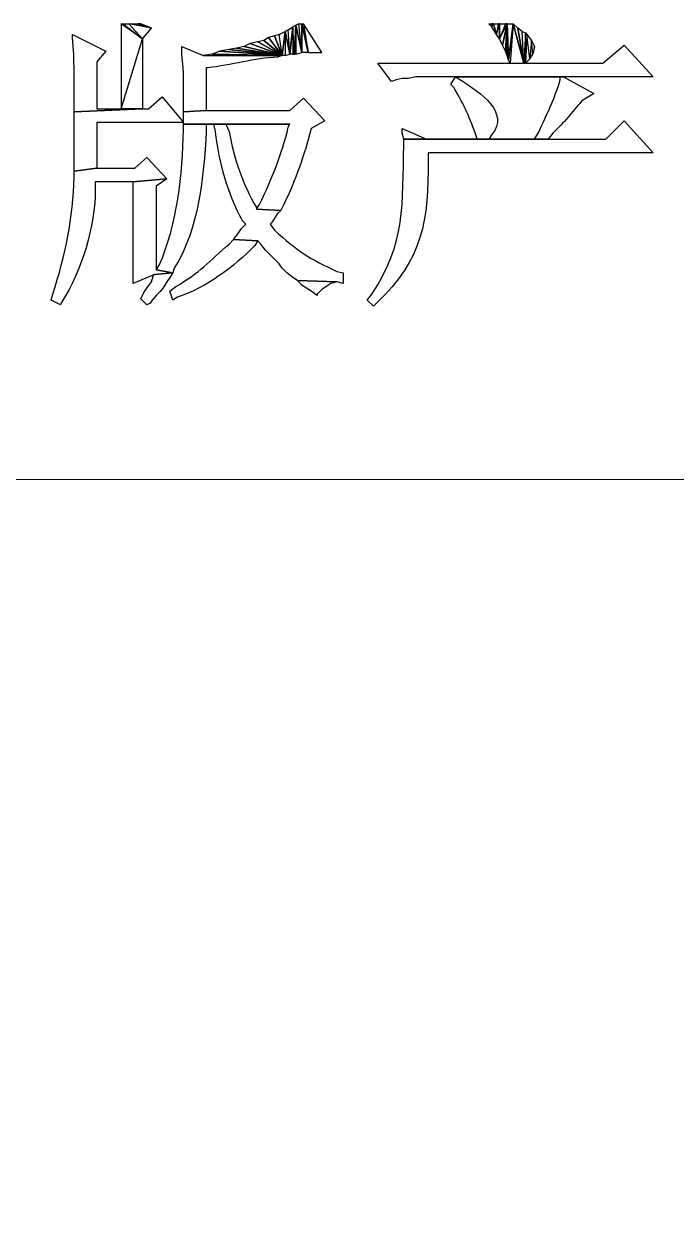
# Model space of a CAD drawing. Header units: centimetres. Extents: x -20.7 to 20.7, y -14.5 to 14.5.
# Drawn here: x 0.493 to 1.402, y 12.877 to 14.534 of the extents above; entities that cross this region are included whole.
import ezdxf

# ---------------------------------------------------------------- set-up
doc = ezdxf.new("R2010")
doc.units = ezdxf.units.CM
doc.header["$MEASUREMENT"] = 0
doc.layers.add('layer 1', color=7, linetype='Continuous')

msp = doc.modelspace()

# ---------------------------------------------------------------- linework, layer by layer
at = {"layer": 'layer 1'}
for points, knots in [([(0.62868, 14.41521), (0.62868, 14.41521), (0.62868, 14.53374), (0.62868, 14.53374), (0.62868, 14.53374), (0.62868, 14.53374), (0.65832, 14.51257), (0.65832, 14.51257), (0.65832, 14.51257), (0.65832, 14.51257), (0.62868, 14.41521), (0.62868, 14.41521)], [0, 0, 0, 0, 0.25, 0.25, 0.25, 0.25, 0.5, 0.5, 0.5, 0.5, 1, 1, 1, 1]), ([(0.62868, 14.53374), (0.62868, 14.53374), (0.65832, 14.51257), (0.65832, 14.51257), (0.65832, 14.51257), (0.65832, 14.51257), (0.6308, 14.53374), (0.6308, 14.53374), (0.6308, 14.53374), (0.6308, 14.53374), (0.62868, 14.53374), (0.62868, 14.53374)], [0, 0, 0, 0, 0.25, 0.25, 0.25, 0.25, 0.5, 0.5, 0.5, 0.5, 1, 1, 1, 1]), ([(0.6308, 14.53374), (0.6308, 14.53374), (0.65832, 14.51257), (0.65832, 14.51257), (0.65832, 14.51257), (0.65832, 14.51257), (0.63927, 14.53374), (0.63927, 14.53374), (0.63927, 14.53374), (0.63927, 14.53374), (0.6308, 14.53374), (0.6308, 14.53374)], [0, 0, 0, 0, 0.25, 0.25, 0.25, 0.25, 0.5, 0.5, 0.5, 0.5, 1, 1, 1, 1]), ([(0.65832, 14.51257), (0.65832, 14.51257), (0.63927, 14.53374), (0.63927, 14.53374), (0.63927, 14.53374), (0.63927, 14.53374), (0.67102, 14.52739), (0.67102, 14.52739), (0.67102, 14.52739), (0.67102, 14.52739), (0.65832, 14.51257), (0.65832, 14.51257)], [0, 0, 0, 0, 0.25, 0.25, 0.25, 0.25, 0.5, 0.5, 0.5, 0.5, 1, 1, 1, 1]), ([(0.63927, 14.53374), (0.63927, 14.53374), (0.67102, 14.52739), (0.67102, 14.52739), (0.67102, 14.52739), (0.67102, 14.52739), (0.65197, 14.53374), (0.65197, 14.53374), (0.65197, 14.53374), (0.65197, 14.53374), (0.63927, 14.53374), (0.63927, 14.53374)], [0, 0, 0, 0, 0.25, 0.25, 0.25, 0.25, 0.5, 0.5, 0.5, 0.5, 1, 1, 1, 1]), ([(0.65197, 14.53374), (0.65197, 14.53374), (0.6562, 14.53374), (0.6562, 14.53374), (0.6562, 14.53374), (0.6562, 14.53374), (0.67102, 14.52739), (0.67102, 14.52739), (0.67102, 14.52739), (0.67102, 14.52739), (0.65197, 14.53374), (0.65197, 14.53374)], [0, 0, 0, 0, 0.25, 0.25, 0.25, 0.25, 0.5, 0.5, 0.5, 0.5, 1, 1, 1, 1]), ([(0.86152, 14.52527), (0.86152, 14.52527), (0.86363, 14.4914), (0.86363, 14.4914), (0.86363, 14.4914), (0.86363, 14.4914), (0.86787, 14.5295), (0.86787, 14.5295), (0.86787, 14.5295), (0.86787, 14.5295), (0.86152, 14.52527), (0.86152, 14.52527)], [0, 0, 0, 0, 0.25, 0.25, 0.25, 0.25, 0.5, 0.5, 0.5, 0.5, 1, 1, 1, 1]), ([(0.86363, 14.49141), (0.86363, 14.49141), (0.86787, 14.49141), (0.86787, 14.49141), (0.86787, 14.49141), (0.86787, 14.49141), (0.86787, 14.52951), (0.86787, 14.52951), (0.86787, 14.52951), (0.86787, 14.52951), (0.86363, 14.49141), (0.86363, 14.49141)], [0, 0, 0, 0, 0.25, 0.25, 0.25, 0.25, 0.5, 0.5, 0.5, 0.5, 1, 1, 1, 1]), ([(0.86787, 14.52951), (0.86787, 14.52951), (0.86998, 14.49141), (0.86998, 14.49141), (0.86998, 14.49141), (0.86998, 14.49141), (0.8721, 14.53162), (0.8721, 14.53162), (0.8721, 14.53162), (0.8721, 14.53162), (0.86787, 14.52951), (0.86787, 14.52951)], [0, 0, 0, 0, 0.25, 0.25, 0.25, 0.25, 0.5, 0.5, 0.5, 0.5, 1, 1, 1, 1]), ([(0.86787, 14.49141), (0.86787, 14.49141), (0.86787, 14.52951), (0.86787, 14.52951), (0.86787, 14.52951), (0.86787, 14.52951), (0.86998, 14.49141), (0.86998, 14.49141), (0.86998, 14.49141), (0.86998, 14.49141), (0.86787, 14.49141), (0.86787, 14.49141)], [0, 0, 0, 0, 0.25, 0.25, 0.25, 0.25, 0.5, 0.5, 0.5, 0.5, 1, 1, 1, 1]), ([(0.86998, 14.49141), (0.86998, 14.49141), (0.8721, 14.49141), (0.8721, 14.49141), (0.8721, 14.49141), (0.8721, 14.49141), (0.8721, 14.53162), (0.8721, 14.53162), (0.8721, 14.53162), (0.8721, 14.53162), (0.86998, 14.49141), (0.86998, 14.49141)], [0, 0, 0, 0, 0.25, 0.25, 0.25, 0.25, 0.5, 0.5, 0.5, 0.5, 1, 1, 1, 1]), ([(0.87633, 14.53374), (0.87633, 14.53374), (0.88057, 14.49352), (0.88057, 14.49352), (0.88057, 14.49352), (0.88057, 14.49352), (0.8721, 14.53162), (0.8721, 14.53162), (0.8721, 14.53162), (0.8721, 14.53162), (0.87633, 14.53374), (0.87633, 14.53374)], [0, 0, 0, 0, 0.25, 0.25, 0.25, 0.25, 0.5, 0.5, 0.5, 0.5, 1, 1, 1, 1]), ([(0.8721, 14.49141), (0.8721, 14.49141), (0.8721, 14.53162), (0.8721, 14.53162), (0.8721, 14.53162), (0.8721, 14.53162), (0.88057, 14.49352), (0.88057, 14.49352), (0.88057, 14.49352), (0.88057, 14.49352), (0.8721, 14.49141), (0.8721, 14.49141)], [0, 0, 0, 0, 0.25, 0.25, 0.25, 0.25, 0.5, 0.5, 0.5, 0.5, 1, 1, 1, 1]), ([(0.88057, 14.49352), (0.88057, 14.49352), (0.88057, 14.53374), (0.88057, 14.53374), (0.88057, 14.53374), (0.88057, 14.53374), (0.87633, 14.53374), (0.87633, 14.53374), (0.87633, 14.53374), (0.87633, 14.53374), (0.88057, 14.49352), (0.88057, 14.49352)], [0, 0, 0, 0, 0.25, 0.25, 0.25, 0.25, 0.5, 0.5, 0.5, 0.5, 1, 1, 1, 1]), ([(0.88057, 14.53374), (0.88057, 14.53374), (0.88903, 14.49352), (0.88903, 14.49352), (0.88903, 14.49352), (0.88903, 14.49352), (0.88268, 14.53374), (0.88268, 14.53374), (0.88268, 14.53374), (0.88268, 14.53374), (0.88057, 14.53374), (0.88057, 14.53374)], [0, 0, 0, 0, 0.25, 0.25, 0.25, 0.25, 0.5, 0.5, 0.5, 0.5, 1, 1, 1, 1]), ([(0.88057, 14.53374), (0.88057, 14.53374), (0.88057, 14.49352), (0.88057, 14.49352), (0.88057, 14.49352), (0.88057, 14.49352), (0.88903, 14.49352), (0.88903, 14.49352), (0.88903, 14.49352), (0.88903, 14.49352), (0.88057, 14.53374), (0.88057, 14.53374)], [0, 0, 0, 0, 0.25, 0.25, 0.25, 0.25, 0.5, 0.5, 0.5, 0.5, 1, 1, 1, 1]), ([(0.88903, 14.49352), (0.88903, 14.49352), (0.88268, 14.53374), (0.88268, 14.53374), (0.88268, 14.53374), (0.88268, 14.53374), (0.90808, 14.49352), (0.90808, 14.49352), (0.90808, 14.49352), (0.90808, 14.49352), (0.88903, 14.49352), (0.88903, 14.49352)], [0, 0, 0, 0, 0.25, 0.25, 0.25, 0.25, 0.5, 0.5, 0.5, 0.5, 1, 1, 1, 1]), ([(1.14092, 14.53374), (1.14092, 14.53374), (1.14515, 14.52951), (1.14515, 14.52951), (1.14515, 14.52951), (1.14515, 14.52951), (1.14515, 14.53374), (1.14515, 14.53374), (1.14515, 14.53374), (1.14515, 14.53374), (1.14092, 14.53374), (1.14092, 14.53374)], [0, 0, 0, 0, 0.25, 0.25, 0.25, 0.25, 0.5, 0.5, 0.5, 0.5, 1, 1, 1, 1]), ([(1.14515, 14.53374), (1.14515, 14.53374), (1.14727, 14.53374), (1.14727, 14.53374), (1.14727, 14.53374), (1.14727, 14.53374), (1.14515, 14.52951), (1.14515, 14.52951), (1.14515, 14.52951), (1.14515, 14.52951), (1.14515, 14.53374), (1.14515, 14.53374)], [0, 0, 0, 0, 0.25, 0.25, 0.25, 0.25, 0.5, 0.5, 0.5, 0.5, 1, 1, 1, 1]), ([(1.14727, 14.53374), (1.14727, 14.53374), (1.14515, 14.52951), (1.14515, 14.52951), (1.14515, 14.52951), (1.14515, 14.52951), (1.1515, 14.51892), (1.1515, 14.51892), (1.1515, 14.51892), (1.1515, 14.51892), (1.14727, 14.53374), (1.14727, 14.53374)], [0, 0, 0, 0, 0.25, 0.25, 0.25, 0.25, 0.5, 0.5, 0.5, 0.5, 1, 1, 1, 1]), ([(1.14727, 14.53374), (1.14727, 14.53374), (1.1515, 14.51892), (1.1515, 14.51892), (1.1515, 14.51892), (1.1515, 14.51892), (1.15362, 14.53374), (1.15362, 14.53374), (1.15362, 14.53374), (1.15362, 14.53374), (1.14727, 14.53374), (1.14727, 14.53374)], [0, 0, 0, 0, 0.25, 0.25, 0.25, 0.25, 0.5, 0.5, 0.5, 0.5, 1, 1, 1, 1]), ([(1.15362, 14.53374), (1.15362, 14.53374), (1.15573, 14.53374), (1.15573, 14.53374), (1.15573, 14.53374), (1.15573, 14.53374), (1.1515, 14.51892), (1.1515, 14.51892), (1.1515, 14.51892), (1.1515, 14.51892), (1.15362, 14.53374), (1.15362, 14.53374)], [0, 0, 0, 0, 0.25, 0.25, 0.25, 0.25, 0.5, 0.5, 0.5, 0.5, 1, 1, 1, 1]), ([(1.15573, 14.53374), (1.15573, 14.53374), (1.1515, 14.51892), (1.1515, 14.51892), (1.1515, 14.51892), (1.1515, 14.51892), (1.15573, 14.51257), (1.15573, 14.51257), (1.15573, 14.51257), (1.15573, 14.51257), (1.15573, 14.53374), (1.15573, 14.53374)], [0, 0, 0, 0, 0.25, 0.25, 0.25, 0.25, 0.5, 0.5, 0.5, 0.5, 1, 1, 1, 1]), ([(1.15997, 14.50411), (1.15997, 14.50411), (1.16632, 14.53374), (1.16632, 14.53374), (1.16632, 14.53374), (1.16632, 14.53374), (1.15573, 14.51257), (1.15573, 14.51257), (1.15573, 14.51257), (1.15573, 14.51257), (1.15997, 14.50411), (1.15997, 14.50411)], [0, 0, 0, 0, 0.25, 0.25, 0.25, 0.25, 0.5, 0.5, 0.5, 0.5, 1, 1, 1, 1]), ([(1.16632, 14.53374), (1.16632, 14.53374), (1.15573, 14.51257), (1.15573, 14.51257), (1.15573, 14.51257), (1.15573, 14.51257), (1.1642, 14.53374), (1.1642, 14.53374), (1.1642, 14.53374), (1.1642, 14.53374), (1.16632, 14.53374), (1.16632, 14.53374)], [0, 0, 0, 0, 0.25, 0.25, 0.25, 0.25, 0.5, 0.5, 0.5, 0.5, 1, 1, 1, 1]), ([(1.15573, 14.53374), (1.15573, 14.53374), (1.15573, 14.51257), (1.15573, 14.51257), (1.15573, 14.51257), (1.15573, 14.51257), (1.1642, 14.53374), (1.1642, 14.53374), (1.1642, 14.53374), (1.1642, 14.53374), (1.15573, 14.53374), (1.15573, 14.53374)], [0, 0, 0, 0, 0.25, 0.25, 0.25, 0.25, 0.5, 0.5, 0.5, 0.5, 1, 1, 1, 1]), ([(1.1642, 14.49564), (1.1642, 14.49564), (1.16632, 14.53374), (1.16632, 14.53374), (1.16632, 14.53374), (1.16632, 14.53374), (1.15997, 14.50411), (1.15997, 14.50411), (1.15997, 14.50411), (1.15997, 14.50411), (1.1642, 14.49564), (1.1642, 14.49564)], [0, 0, 0, 0, 0.25, 0.25, 0.25, 0.25, 0.5, 0.5, 0.5, 0.5, 1, 1, 1, 1]), ([(1.16632, 14.53374), (1.16632, 14.53374), (1.15997, 14.50411), (1.15997, 14.50411), (1.15997, 14.50411), (1.15997, 14.50411), (1.16632, 14.53374), (1.16632, 14.53374)], [0, 0, 0, 0, 0.3333333, 0.3333333, 0.3333333, 0.3333333, 1, 1, 1, 1]), ([(1.16632, 14.48929), (1.16632, 14.48929), (1.16632, 14.53374), (1.16632, 14.53374), (1.16632, 14.53374), (1.16632, 14.53374), (1.1642, 14.49564), (1.1642, 14.49564), (1.1642, 14.49564), (1.1642, 14.49564), (1.16632, 14.48929), (1.16632, 14.48929)], [0, 0, 0, 0, 0.25, 0.25, 0.25, 0.25, 0.5, 0.5, 0.5, 0.5, 1, 1, 1, 1]), ([(1.16632, 14.53374), (1.16632, 14.53374), (1.1642, 14.49564), (1.1642, 14.49564), (1.1642, 14.49564), (1.1642, 14.49564), (1.16632, 14.53374), (1.16632, 14.53374)], [0, 0, 0, 0, 0.3333333, 0.3333333, 0.3333333, 0.3333333, 1, 1, 1, 1]), ([(1.16632, 14.53374), (1.16632, 14.53374), (1.16843, 14.48294), (1.16843, 14.48294), (1.16843, 14.48294), (1.16843, 14.48294), (1.17478, 14.53374), (1.17478, 14.53374), (1.17478, 14.53374), (1.17478, 14.53374), (1.16632, 14.53374), (1.16632, 14.53374)], [0, 0, 0, 0, 0.25, 0.25, 0.25, 0.25, 0.5, 0.5, 0.5, 0.5, 1, 1, 1, 1]), ([(1.16632, 14.53374), (1.16632, 14.53374), (1.16632, 14.48929), (1.16632, 14.48929), (1.16632, 14.48929), (1.16632, 14.48929), (1.16843, 14.48294), (1.16843, 14.48294), (1.16843, 14.48294), (1.16843, 14.48294), (1.16632, 14.53374), (1.16632, 14.53374)], [0, 0, 0, 0, 0.25, 0.25, 0.25, 0.25, 0.5, 0.5, 0.5, 0.5, 1, 1, 1, 1]), ([(1.17055, 14.47871), (1.17055, 14.47871), (1.17478, 14.53374), (1.17478, 14.53374), (1.17478, 14.53374), (1.17478, 14.53374), (1.16843, 14.48294), (1.16843, 14.48294), (1.16843, 14.48294), (1.16843, 14.48294), (1.17055, 14.47871), (1.17055, 14.47871)], [0, 0, 0, 0, 0.25, 0.25, 0.25, 0.25, 0.5, 0.5, 0.5, 0.5, 1, 1, 1, 1]), ([(1.17478, 14.53374), (1.17478, 14.53374), (1.1896, 14.47871), (1.1896, 14.47871), (1.1896, 14.47871), (1.1896, 14.47871), (1.17055, 14.47871), (1.17055, 14.47871), (1.17055, 14.47871), (1.17055, 14.47871), (1.17478, 14.53374), (1.17478, 14.53374)], [0, 0, 0, 0, 0.25, 0.25, 0.25, 0.25, 0.5, 0.5, 0.5, 0.5, 1, 1, 1, 1]), ([(1.18113, 14.52739), (1.18113, 14.52739), (1.1896, 14.4787), (1.1896, 14.4787), (1.1896, 14.4787), (1.1896, 14.4787), (1.17478, 14.53374), (1.17478, 14.53374), (1.17478, 14.53374), (1.17478, 14.53374), (1.18113, 14.52739), (1.18113, 14.52739)], [0, 0, 0, 0, 0.25, 0.25, 0.25, 0.25, 0.5, 0.5, 0.5, 0.5, 1, 1, 1, 1]), ([(1.18113, 14.52739), (1.18113, 14.52739), (1.18748, 14.52315), (1.18748, 14.52315), (1.18748, 14.52315), (1.18748, 14.52315), (1.1896, 14.4787), (1.1896, 14.4787), (1.1896, 14.4787), (1.1896, 14.4787), (1.18113, 14.52739), (1.18113, 14.52739)], [0, 0, 0, 0, 0.25, 0.25, 0.25, 0.25, 0.5, 0.5, 0.5, 0.5, 1, 1, 1, 1]), ([(0.56095, 14.51892), (0.56095, 14.51892), (0.56095, 14.51469), (0.56095, 14.51469), (0.56095, 14.51469), (0.56409, 14.48174), (0.56293, 14.45486), (0.56307, 14.42155), (0.56307, 14.42155), (0.56307, 14.42155), (0.56307, 14.41097), (0.56307, 14.41097), (0.56307, 14.41097), (0.56307, 14.41097), (0.65832, 14.4152), (0.65832, 14.4152), (0.65832, 14.4152), (0.65832, 14.4152), (0.59482, 14.4152), (0.59482, 14.4152), (0.59482, 14.4152), (0.59482, 14.4152), (0.59482, 14.48082), (0.59482, 14.48082), (0.59482, 14.48082), (0.59482, 14.48082), (0.60752, 14.49564), (0.60752, 14.49564), (0.60752, 14.49564), (0.60752, 14.49564), (0.56095, 14.51892), (0.56095, 14.51892)], [0, 0, 0, 0, 0.1111111, 0.1111111, 0.1111111, 0.1111111, 0.2222222, 0.2222222, 0.2222222, 0.2222222, 0.3333333, 0.3333333, 0.3333333, 0.3333333, 0.4444444, 0.4444444, 0.4444444, 0.4444444, 0.5555556, 0.5555556, 0.5555556, 0.5555556, 0.6666667, 0.6666667, 0.6666667, 0.6666667, 0.7777778, 0.7777778, 0.7777778, 0.7777778, 1, 1, 1, 1]), ([(0.62868, 14.41521), (0.62868, 14.41521), (0.65832, 14.41521), (0.65832, 14.41521), (0.65832, 14.41521), (0.65832, 14.41521), (0.65832, 14.51257), (0.65832, 14.51257), (0.65832, 14.51257), (0.65832, 14.51257), (0.62868, 14.41521), (0.62868, 14.41521)], [0, 0, 0, 0, 0.25, 0.25, 0.25, 0.25, 0.5, 0.5, 0.5, 0.5, 1, 1, 1, 1]), ([(0.81918, 14.50834), (0.81918, 14.50834), (0.82765, 14.51046), (0.82765, 14.51046), (0.82765, 14.51046), (0.82765, 14.51046), (0.85305, 14.48929), (0.85305, 14.48929), (0.85305, 14.48929), (0.85305, 14.48929), (0.81918, 14.50834), (0.81918, 14.50834)], [0, 0, 0, 0, 0.25, 0.25, 0.25, 0.25, 0.5, 0.5, 0.5, 0.5, 1, 1, 1, 1]), ([(0.82765, 14.51046), (0.82765, 14.51046), (0.834, 14.51469), (0.834, 14.51469), (0.834, 14.51469), (0.834, 14.51469), (0.85305, 14.48929), (0.85305, 14.48929), (0.85305, 14.48929), (0.85305, 14.48929), (0.82765, 14.51046), (0.82765, 14.51046)], [0, 0, 0, 0, 0.25, 0.25, 0.25, 0.25, 0.5, 0.5, 0.5, 0.5, 1, 1, 1, 1]), ([(0.834, 14.51469), (0.834, 14.51469), (0.84247, 14.51681), (0.84247, 14.51681), (0.84247, 14.51681), (0.84247, 14.51681), (0.85305, 14.48929), (0.85305, 14.48929), (0.85305, 14.48929), (0.85305, 14.48929), (0.834, 14.51469), (0.834, 14.51469)], [0, 0, 0, 0, 0.25, 0.25, 0.25, 0.25, 0.5, 0.5, 0.5, 0.5, 1, 1, 1, 1]), ([(0.84247, 14.51681), (0.84247, 14.51681), (0.84882, 14.51892), (0.84882, 14.51892), (0.84882, 14.51892), (0.84882, 14.51892), (0.85305, 14.48929), (0.85305, 14.48929), (0.85305, 14.48929), (0.85305, 14.48929), (0.84247, 14.51681), (0.84247, 14.51681)], [0, 0, 0, 0, 0.25, 0.25, 0.25, 0.25, 0.5, 0.5, 0.5, 0.5, 1, 1, 1, 1]), ([(0.84882, 14.51892), (0.84882, 14.51892), (0.85305, 14.48929), (0.85305, 14.48929), (0.85305, 14.48929), (0.85305, 14.48929), (0.85728, 14.52315), (0.85728, 14.52315), (0.85728, 14.52315), (0.85728, 14.52315), (0.84882, 14.51892), (0.84882, 14.51892)], [0, 0, 0, 0, 0.25, 0.25, 0.25, 0.25, 0.5, 0.5, 0.5, 0.5, 1, 1, 1, 1]), ([(0.85305, 14.48929), (0.85305, 14.48929), (0.85728, 14.48929), (0.85728, 14.48929), (0.85728, 14.48929), (0.85728, 14.48929), (0.85728, 14.52316), (0.85728, 14.52316), (0.85728, 14.52316), (0.85728, 14.52316), (0.85305, 14.48929), (0.85305, 14.48929)], [0, 0, 0, 0, 0.25, 0.25, 0.25, 0.25, 0.5, 0.5, 0.5, 0.5, 1, 1, 1, 1]), ([(0.85728, 14.52316), (0.85728, 14.52316), (0.86152, 14.52527), (0.86152, 14.52527), (0.86152, 14.52527), (0.86152, 14.52527), (0.86363, 14.49141), (0.86363, 14.49141), (0.86363, 14.49141), (0.86363, 14.49141), (0.85728, 14.52316), (0.85728, 14.52316)], [0, 0, 0, 0, 0.25, 0.25, 0.25, 0.25, 0.5, 0.5, 0.5, 0.5, 1, 1, 1, 1]), ([(0.85728, 14.48929), (0.85728, 14.48929), (0.85728, 14.52316), (0.85728, 14.52316), (0.85728, 14.52316), (0.85728, 14.52316), (0.86363, 14.49141), (0.86363, 14.49141), (0.86363, 14.49141), (0.86363, 14.49141), (0.85728, 14.48929), (0.85728, 14.48929)], [0, 0, 0, 0, 0.25, 0.25, 0.25, 0.25, 0.5, 0.5, 0.5, 0.5, 1, 1, 1, 1]), ([(1.18748, 14.52316), (1.18748, 14.52316), (1.1896, 14.47871), (1.1896, 14.47871), (1.1896, 14.47871), (1.1896, 14.47871), (1.19172, 14.52104), (1.19172, 14.52104), (1.19172, 14.52104), (1.19172, 14.52104), (1.18748, 14.52316), (1.18748, 14.52316)], [0, 0, 0, 0, 0.25, 0.25, 0.25, 0.25, 0.5, 0.5, 0.5, 0.5, 1, 1, 1, 1]), ([(1.1896, 14.47871), (1.1896, 14.47871), (1.19172, 14.52104), (1.19172, 14.52104), (1.19172, 14.52104), (1.19172, 14.52104), (1.19172, 14.47871), (1.19172, 14.47871), (1.19172, 14.47871), (1.19172, 14.47871), (1.1896, 14.47871), (1.1896, 14.47871)], [0, 0, 0, 0, 0.25, 0.25, 0.25, 0.25, 0.5, 0.5, 0.5, 0.5, 1, 1, 1, 1]), ([(1.19172, 14.52104), (1.19172, 14.52104), (1.19172, 14.47871), (1.19172, 14.47871), (1.19172, 14.47871), (1.19172, 14.47871), (1.19383, 14.51892), (1.19383, 14.51892), (1.19383, 14.51892), (1.19383, 14.51892), (1.19172, 14.52104), (1.19172, 14.52104)], [0, 0, 0, 0, 0.25, 0.25, 0.25, 0.25, 0.5, 0.5, 0.5, 0.5, 1, 1, 1, 1]), ([(1.19172, 14.47871), (1.19172, 14.47871), (1.19383, 14.51892), (1.19383, 14.51892), (1.19383, 14.51892), (1.19383, 14.51892), (1.19807, 14.48506), (1.19807, 14.48506), (1.19807, 14.48506), (1.19807, 14.48506), (1.19172, 14.47871), (1.19172, 14.47871)], [0, 0, 0, 0, 0.25, 0.25, 0.25, 0.25, 0.5, 0.5, 0.5, 0.5, 1, 1, 1, 1]), ([(1.19383, 14.51892), (1.19383, 14.51892), (1.19807, 14.48505), (1.19807, 14.48505), (1.19807, 14.48505), (1.19807, 14.48505), (1.20018, 14.51045), (1.20018, 14.51045), (1.20018, 14.51045), (1.20018, 14.51045), (1.19383, 14.51892), (1.19383, 14.51892)], [0, 0, 0, 0, 0.25, 0.25, 0.25, 0.25, 0.5, 0.5, 0.5, 0.5, 1, 1, 1, 1]), ([(1.19807, 14.48506), (1.19807, 14.48506), (1.20018, 14.51046), (1.20018, 14.51046), (1.20018, 14.51046), (1.20018, 14.51046), (1.2023, 14.49141), (1.2023, 14.49141), (1.2023, 14.49141), (1.2023, 14.49141), (1.19807, 14.48506), (1.19807, 14.48506)], [0, 0, 0, 0, 0.25, 0.25, 0.25, 0.25, 0.5, 0.5, 0.5, 0.5, 1, 1, 1, 1]), ([(1.20018, 14.51046), (1.20018, 14.51046), (1.2023, 14.49141), (1.2023, 14.49141), (1.2023, 14.49141), (1.2023, 14.49141), (1.20442, 14.50199), (1.20442, 14.50199), (1.20442, 14.50199), (1.20442, 14.50199), (1.20018, 14.51046), (1.20018, 14.51046)], [0, 0, 0, 0, 0.25, 0.25, 0.25, 0.25, 0.5, 0.5, 0.5, 0.5, 1, 1, 1, 1]), ([(0.71335, 14.50199), (0.71335, 14.50199), (0.71335, 14.49141), (0.71335, 14.49141), (0.71335, 14.49141), (0.71638, 14.46459), (0.71536, 14.44621), (0.71547, 14.41944), (0.71547, 14.41944), (0.71547, 14.41944), (0.71547, 14.41097), (0.71547, 14.41097), (0.71547, 14.41097), (0.71547, 14.41097), (0.74722, 14.41309), (0.74722, 14.41309), (0.74722, 14.41309), (0.74722, 14.41309), (0.74722, 14.47236), (0.74722, 14.47236), (0.74722, 14.47236), (0.74722, 14.47236), (0.74933, 14.47236), (0.74933, 14.47236), (0.74933, 14.47236), (0.78207, 14.47581), (0.814, 14.4858), (0.8467, 14.48717), (0.8467, 14.48717), (0.8467, 14.48717), (0.85305, 14.48929), (0.85305, 14.48929), (0.85305, 14.48929), (0.85305, 14.48929), (0.74298, 14.48929), (0.74298, 14.48929), (0.74298, 14.48929), (0.74298, 14.48929), (0.71335, 14.50199), (0.71335, 14.50199)], [0, 0, 0, 0, 0.0909091, 0.0909091, 0.0909091, 0.0909091, 0.1818182, 0.1818182, 0.1818182, 0.1818182, 0.2727273, 0.2727273, 0.2727273, 0.2727273, 0.3636364, 0.3636364, 0.3636364, 0.3636364, 0.4545455, 0.4545455, 0.4545455, 0.4545455, 0.5454545, 0.5454545, 0.5454545, 0.5454545, 0.6363636, 0.6363636, 0.6363636, 0.6363636, 0.7272727, 0.7272727, 0.7272727, 0.7272727, 0.8181818, 0.8181818, 0.8181818, 0.8181818, 1, 1, 1, 1]), ([(0.75568, 14.49141), (0.75568, 14.49141), (0.76627, 14.49564), (0.76627, 14.49564), (0.76627, 14.49564), (0.76627, 14.49564), (0.85305, 14.48929), (0.85305, 14.48929), (0.85305, 14.48929), (0.85305, 14.48929), (0.75568, 14.49141), (0.75568, 14.49141)], [0, 0, 0, 0, 0.25, 0.25, 0.25, 0.25, 0.5, 0.5, 0.5, 0.5, 1, 1, 1, 1]), ([(0.76627, 14.49564), (0.76627, 14.49564), (0.77897, 14.49776), (0.77897, 14.49776), (0.77897, 14.49776), (0.77897, 14.49776), (0.85305, 14.48929), (0.85305, 14.48929), (0.85305, 14.48929), (0.85305, 14.48929), (0.76627, 14.49564), (0.76627, 14.49564)], [0, 0, 0, 0, 0.25, 0.25, 0.25, 0.25, 0.5, 0.5, 0.5, 0.5, 1, 1, 1, 1]), ([(0.77897, 14.49776), (0.77897, 14.49776), (0.78955, 14.49987), (0.78955, 14.49987), (0.78955, 14.49987), (0.78955, 14.49987), (0.85305, 14.48929), (0.85305, 14.48929), (0.85305, 14.48929), (0.85305, 14.48929), (0.77897, 14.49776), (0.77897, 14.49776)], [0, 0, 0, 0, 0.25, 0.25, 0.25, 0.25, 0.5, 0.5, 0.5, 0.5, 1, 1, 1, 1]), ([(0.78955, 14.49987), (0.78955, 14.49987), (0.80013, 14.50199), (0.80013, 14.50199), (0.80013, 14.50199), (0.80013, 14.50199), (0.85305, 14.48929), (0.85305, 14.48929), (0.85305, 14.48929), (0.85305, 14.48929), (0.78955, 14.49987), (0.78955, 14.49987)], [0, 0, 0, 0, 0.25, 0.25, 0.25, 0.25, 0.5, 0.5, 0.5, 0.5, 1, 1, 1, 1]), ([(0.80013, 14.50199), (0.80013, 14.50199), (0.8086, 14.50622), (0.8086, 14.50622), (0.8086, 14.50622), (0.8086, 14.50622), (0.85305, 14.48929), (0.85305, 14.48929), (0.85305, 14.48929), (0.85305, 14.48929), (0.80013, 14.50199), (0.80013, 14.50199)], [0, 0, 0, 0, 0.25, 0.25, 0.25, 0.25, 0.5, 0.5, 0.5, 0.5, 1, 1, 1, 1]), ([(0.8086, 14.50622), (0.8086, 14.50622), (0.81918, 14.50834), (0.81918, 14.50834), (0.81918, 14.50834), (0.81918, 14.50834), (0.85305, 14.48929), (0.85305, 14.48929), (0.85305, 14.48929), (0.85305, 14.48929), (0.8086, 14.50622), (0.8086, 14.50622)], [0, 0, 0, 0, 0.25, 0.25, 0.25, 0.25, 0.5, 0.5, 0.5, 0.5, 1, 1, 1, 1]), ([(1.3293, 14.50411), (1.3293, 14.50411), (1.29967, 14.47871), (1.29967, 14.47871), (1.29967, 14.47871), (1.29967, 14.47871), (0.9864, 14.47871), (0.9864, 14.47871), (0.9864, 14.47871), (0.9864, 14.47871), (1.00545, 14.45331), (1.00545, 14.45331), (1.00545, 14.45331), (1.00545, 14.45331), (1.0118, 14.45542), (1.0118, 14.45542), (1.0118, 14.45542), (1.0118, 14.45542), (1.02027, 14.45754), (1.02027, 14.45754), (1.02027, 14.45754), (1.02027, 14.45754), (1.02873, 14.45754), (1.02873, 14.45754), (1.02873, 14.45754), (1.02873, 14.45754), (1.03932, 14.45966), (1.03932, 14.45966), (1.03932, 14.45966), (1.03932, 14.45966), (1.36952, 14.45966), (1.36952, 14.45966), (1.36952, 14.45966), (1.36952, 14.45966), (1.3293, 14.50411), (1.3293, 14.50411)], [0, 0, 0, 0, 0.1, 0.1, 0.1, 0.1, 0.2, 0.2, 0.2, 0.2, 0.3, 0.3, 0.3, 0.3, 0.4, 0.4, 0.4, 0.4, 0.5, 0.5, 0.5, 0.5, 0.6, 0.6, 0.6, 0.6, 0.7, 0.7, 0.7, 0.7, 0.8, 0.8, 0.8, 0.8, 1, 1, 1, 1]), ([(1.2023, 14.49141), (1.2023, 14.49141), (1.20442, 14.50199), (1.20442, 14.50199), (1.20442, 14.50199), (1.20442, 14.50199), (1.20442, 14.49987), (1.20442, 14.49987), (1.20442, 14.49987), (1.20442, 14.49987), (1.2023, 14.49141), (1.2023, 14.49141)], [0, 0, 0, 0, 0.25, 0.25, 0.25, 0.25, 0.5, 0.5, 0.5, 0.5, 1, 1, 1, 1]), ([(0.74298, 14.48929), (0.74298, 14.48929), (0.75568, 14.49141), (0.75568, 14.49141), (0.75568, 14.49141), (0.75568, 14.49141), (0.85305, 14.48929), (0.85305, 14.48929), (0.85305, 14.48929), (0.85305, 14.48929), (0.74298, 14.48929), (0.74298, 14.48929)], [0, 0, 0, 0, 0.25, 0.25, 0.25, 0.25, 0.5, 0.5, 0.5, 0.5, 1, 1, 1, 1]), ([(1.09435, 14.45966), (1.09435, 14.45966), (1.088, 14.44907), (1.088, 14.44907), (1.088, 14.44907), (1.088, 14.44907), (1.09223, 14.44484), (1.09223, 14.44484), (1.09223, 14.44484), (1.108, 14.41767), (1.11382, 14.40416), (1.12398, 14.37499), (1.12398, 14.37499), (1.12398, 14.37499), (1.12398, 14.37287), (1.12398, 14.37287), (1.12398, 14.37287), (1.12398, 14.37287), (1.05413, 14.37287), (1.05413, 14.37287), (1.05413, 14.37287), (1.05413, 14.37287), (1.14092, 14.37287), (1.14092, 14.37287), (1.14092, 14.37287), (1.14092, 14.37287), (1.14515, 14.37922), (1.14515, 14.37922), (1.14515, 14.37922), (1.17097, 14.40974), (1.12716, 14.43888), (1.10493, 14.45331), (1.10493, 14.45331), (1.10493, 14.45331), (1.09435, 14.45966), (1.09435, 14.45966), (1.09435, 14.45966), (1.09435, 14.45966), (1.2404, 14.45966), (1.2404, 14.45966), (1.2404, 14.45966), (1.2404, 14.45966), (1.09435, 14.45966), (1.09435, 14.45966)], [0, 0, 0, 0, 0.0833333, 0.0833333, 0.0833333, 0.0833333, 0.1666667, 0.1666667, 0.1666667, 0.1666667, 0.25, 0.25, 0.25, 0.25, 0.3333333, 0.3333333, 0.3333333, 0.3333333, 0.4166667, 0.4166667, 0.4166667, 0.4166667, 0.5, 0.5, 0.5, 0.5, 0.5833333, 0.5833333, 0.5833333, 0.5833333, 0.6666667, 0.6666667, 0.6666667, 0.6666667, 0.75, 0.75, 0.75, 0.75, 0.8333333, 0.8333333, 0.8333333, 0.8333333, 1, 1, 1, 1]), ([(1.24463, 14.45966), (1.24463, 14.45966), (1.09435, 14.45966), (1.09435, 14.45966), (1.09435, 14.45966), (1.09435, 14.45966), (1.2404, 14.45966), (1.2404, 14.45966), (1.2404, 14.45966), (1.2404, 14.45966), (1.2404, 14.45542), (1.2404, 14.45542), (1.2404, 14.45542), (1.23239, 14.42872), (1.2217, 14.40843), (1.21077, 14.38346), (1.21077, 14.38346), (1.21077, 14.38346), (1.20442, 14.37287), (1.20442, 14.37287), (1.20442, 14.37287), (1.20442, 14.37287), (1.14092, 14.37287), (1.14092, 14.37287), (1.14092, 14.37287), (1.14092, 14.37287), (1.22347, 14.37287), (1.22347, 14.37287), (1.22347, 14.37287), (1.22347, 14.37287), (1.22982, 14.38134), (1.22982, 14.38134), (1.22982, 14.38134), (1.24633, 14.3964), (1.25599, 14.40949), (1.27003, 14.42579), (1.27003, 14.42579), (1.27003, 14.42579), (1.28697, 14.43637), (1.28697, 14.43637), (1.28697, 14.43637), (1.28697, 14.43637), (1.24463, 14.45966), (1.24463, 14.45966)], [0, 0, 0, 0, 0.0833333, 0.0833333, 0.0833333, 0.0833333, 0.1666667, 0.1666667, 0.1666667, 0.1666667, 0.25, 0.25, 0.25, 0.25, 0.3333333, 0.3333333, 0.3333333, 0.3333333, 0.4166667, 0.4166667, 0.4166667, 0.4166667, 0.5, 0.5, 0.5, 0.5, 0.5833333, 0.5833333, 0.5833333, 0.5833333, 0.6666667, 0.6666667, 0.6666667, 0.6666667, 0.75, 0.75, 0.75, 0.75, 0.8333333, 0.8333333, 0.8333333, 0.8333333, 1, 1, 1, 1]), ([(0.68583, 14.43214), (0.68583, 14.43214), (0.66678, 14.41521), (0.66678, 14.41521), (0.66678, 14.41521), (0.66678, 14.41521), (0.65832, 14.41521), (0.65832, 14.41521), (0.65832, 14.41521), (0.65832, 14.41521), (0.56307, 14.41097), (0.56307, 14.41097), (0.56307, 14.41097), (0.56307, 14.41097), (0.56307, 14.39827), (0.56307, 14.39827), (0.56307, 14.39827), (0.56307, 14.37852), (0.56307, 14.35876), (0.56307, 14.33901), (0.56307, 14.33901), (0.56307, 14.33901), (0.56307, 14.32842), (0.56307, 14.32842), (0.56307, 14.32842), (0.56307, 14.32842), (0.59482, 14.33266), (0.59482, 14.33266), (0.59482, 14.33266), (0.59482, 14.33266), (0.59482, 14.39616), (0.59482, 14.39616), (0.59482, 14.39616), (0.59482, 14.39616), (0.71547, 14.39616), (0.71547, 14.39616), (0.71547, 14.39616), (0.71547, 14.39616), (0.68583, 14.43214), (0.68583, 14.43214)], [0, 0, 0, 0, 0.0909091, 0.0909091, 0.0909091, 0.0909091, 0.1818182, 0.1818182, 0.1818182, 0.1818182, 0.2727273, 0.2727273, 0.2727273, 0.2727273, 0.3636364, 0.3636364, 0.3636364, 0.3636364, 0.4545455, 0.4545455, 0.4545455, 0.4545455, 0.5454545, 0.5454545, 0.5454545, 0.5454545, 0.6363636, 0.6363636, 0.6363636, 0.6363636, 0.7272727, 0.7272727, 0.7272727, 0.7272727, 0.8181818, 0.8181818, 0.8181818, 0.8181818, 1, 1, 1, 1]), ([(0.88268, 14.43002), (0.88268, 14.43002), (0.86363, 14.41309), (0.86363, 14.41309), (0.86363, 14.41309), (0.86363, 14.41309), (0.74722, 14.41309), (0.74722, 14.41309), (0.74722, 14.41309), (0.74722, 14.41309), (0.71547, 14.41097), (0.71547, 14.41097), (0.71547, 14.41097), (0.71547, 14.41097), (0.71547, 14.39404), (0.71547, 14.39404), (0.71547, 14.39404), (0.71547, 14.39404), (0.86363, 14.39404), (0.86363, 14.39404), (0.86363, 14.39404), (0.86363, 14.39404), (0.86152, 14.3898), (0.86152, 14.3898), (0.86152, 14.3898), (0.85242, 14.3522), (0.83837, 14.31646), (0.8213, 14.28185), (0.8213, 14.28185), (0.8213, 14.28185), (0.81707, 14.2755), (0.81707, 14.2755), (0.81707, 14.2755), (0.81707, 14.2755), (0.85093, 14.27339), (0.85093, 14.27339), (0.85093, 14.27339), (0.85093, 14.27339), (0.85517, 14.28185), (0.85517, 14.28185), (0.85517, 14.28185), (0.87157, 14.31547), (0.88402, 14.35128), (0.89327, 14.38769), (0.89327, 14.38769), (0.89327, 14.38769), (0.91232, 14.39827), (0.91232, 14.39827), (0.91232, 14.39827), (0.91232, 14.39827), (0.88268, 14.43002), (0.88268, 14.43002)], [0, 0, 0, 0, 0.0714286, 0.0714286, 0.0714286, 0.0714286, 0.1428571, 0.1428571, 0.1428571, 0.1428571, 0.2142857, 0.2142857, 0.2142857, 0.2142857, 0.2857143, 0.2857143, 0.2857143, 0.2857143, 0.3571429, 0.3571429, 0.3571429, 0.3571429, 0.4285714, 0.4285714, 0.4285714, 0.4285714, 0.5, 0.5, 0.5, 0.5, 0.5714286, 0.5714286, 0.5714286, 0.5714286, 0.6428571, 0.6428571, 0.6428571, 0.6428571, 0.7142857, 0.7142857, 0.7142857, 0.7142857, 0.7857143, 0.7857143, 0.7857143, 0.7857143, 0.8571429, 0.8571429, 0.8571429, 0.8571429, 1, 1, 1, 1]), ([(0.71547, 14.39404), (0.71547, 14.39404), (0.71547, 14.38557), (0.71547, 14.38557), (0.71547, 14.38557), (0.71423, 14.32556), (0.70675, 14.25226), (0.6816, 14.19719), (0.6816, 14.19719), (0.6816, 14.19719), (0.67737, 14.19084), (0.67737, 14.19084), (0.67737, 14.19084), (0.67737, 14.19084), (0.70065, 14.18661), (0.70065, 14.18661), (0.70065, 14.18661), (0.70065, 14.18661), (0.70277, 14.19296), (0.70277, 14.19296), (0.70277, 14.19296), (0.73716, 14.24936), (0.74358, 14.31854), (0.74722, 14.38346), (0.74722, 14.38346), (0.74722, 14.38346), (0.74722, 14.39404), (0.74722, 14.39404), (0.74722, 14.39404), (0.74722, 14.39404), (0.7578, 14.39404), (0.7578, 14.39404), (0.7578, 14.39404), (0.7578, 14.39404), (0.71547, 14.39404), (0.71547, 14.39404)], [0, 0, 0, 0, 0.1, 0.1, 0.1, 0.1, 0.2, 0.2, 0.2, 0.2, 0.3, 0.3, 0.3, 0.3, 0.4, 0.4, 0.4, 0.4, 0.5, 0.5, 0.5, 0.5, 0.6, 0.6, 0.6, 0.6, 0.7, 0.7, 0.7, 0.7, 0.8, 0.8, 0.8, 0.8, 1, 1, 1, 1]), ([(0.7578, 14.39404), (0.7578, 14.39404), (0.75992, 14.38346), (0.75992, 14.38346), (0.75992, 14.38346), (0.76598, 14.33936), (0.77636, 14.29766), (0.79802, 14.25857), (0.79802, 14.25857), (0.79802, 14.25857), (0.80225, 14.25434), (0.80225, 14.25434), (0.80225, 14.25434), (0.80225, 14.25434), (0.7959, 14.24799), (0.7959, 14.24799), (0.7959, 14.24799), (0.7959, 14.24799), (0.79167, 14.24164), (0.79167, 14.24164), (0.79167, 14.24164), (0.79167, 14.24164), (0.78532, 14.23317), (0.78532, 14.23317), (0.78532, 14.23317), (0.78532, 14.23317), (0.81918, 14.23106), (0.81918, 14.23106), (0.81918, 14.23106), (0.81918, 14.23106), (0.82342, 14.22682), (0.82342, 14.22682), (0.82342, 14.22682), (0.82342, 14.22682), (0.82977, 14.21836), (0.82977, 14.21836), (0.82977, 14.21836), (0.82977, 14.21836), (0.84882, 14.19931), (0.84882, 14.19931), (0.84882, 14.19931), (0.84882, 14.19931), (0.85305, 14.19296), (0.85305, 14.19296), (0.85305, 14.19296), (0.85305, 14.19296), (0.8594, 14.18661), (0.8594, 14.18661), (0.8594, 14.18661), (0.8594, 14.18661), (0.86787, 14.18026), (0.86787, 14.18026), (0.86787, 14.18026), (0.86787, 14.18026), (0.87422, 14.17602), (0.87422, 14.17602), (0.87422, 14.17602), (0.87422, 14.17602), (0.92925, 14.17391), (0.92925, 14.17391), (0.92925, 14.17391), (0.92925, 14.17391), (0.93772, 14.17179), (0.93772, 14.17179), (0.93772, 14.17179), (0.93772, 14.17179), (0.93772, 14.18661), (0.93772, 14.18661), (0.93772, 14.18661), (0.93772, 14.18661), (0.92925, 14.18872), (0.92925, 14.18872), (0.92925, 14.18872), (0.8921, 14.20544), (0.87295, 14.21807), (0.84247, 14.24587), (0.84247, 14.24587), (0.84247, 14.24587), (0.83612, 14.25434), (0.83612, 14.25434), (0.83612, 14.25434), (0.83612, 14.25434), (0.83823, 14.25646), (0.83823, 14.25646), (0.83823, 14.25646), (0.83823, 14.25646), (0.8467, 14.26916), (0.8467, 14.26916), (0.8467, 14.26916), (0.8467, 14.26916), (0.85093, 14.27339), (0.85093, 14.27339), (0.85093, 14.27339), (0.85093, 14.27339), (0.81707, 14.27551), (0.81707, 14.27551), (0.81707, 14.27551), (0.81707, 14.27551), (0.81707, 14.27762), (0.81707, 14.27762), (0.81707, 14.27762), (0.79798, 14.30994), (0.78595, 14.34624), (0.77897, 14.38346), (0.77897, 14.38346), (0.77897, 14.38346), (0.77473, 14.39404), (0.77473, 14.39404), (0.77473, 14.39404), (0.77473, 14.39404), (0.86363, 14.39404), (0.86363, 14.39404), (0.86363, 14.39404), (0.86363, 14.39404), (0.7578, 14.39404), (0.7578, 14.39404)], [0, 0, 0, 0, 0.0333333, 0.0333333, 0.0333333, 0.0333333, 0.0666667, 0.0666667, 0.0666667, 0.0666667, 0.1, 0.1, 0.1, 0.1, 0.1333333, 0.1333333, 0.1333333, 0.1333333, 0.1666667, 0.1666667, 0.1666667, 0.1666667, 0.2, 0.2, 0.2, 0.2, 0.2333333, 0.2333333, 0.2333333, 0.2333333, 0.2666667, 0.2666667, 0.2666667, 0.2666667, 0.3, 0.3, 0.3, 0.3, 0.3333333, 0.3333333, 0.3333333, 0.3333333, 0.3666667, 0.3666667, 0.3666667, 0.3666667, 0.4, 0.4, 0.4, 0.4, 0.4333333, 0.4333333, 0.4333333, 0.4333333, 0.4666667, 0.4666667, 0.4666667, 0.4666667, 0.5, 0.5, 0.5, 0.5, 0.5333333, 0.5333333, 0.5333333, 0.5333333, 0.5666667, 0.5666667, 0.5666667, 0.5666667, 0.6, 0.6, 0.6, 0.6, 0.6333333, 0.6333333, 0.6333333, 0.6333333, 0.6666667, 0.6666667, 0.6666667, 0.6666667, 0.7, 0.7, 0.7, 0.7, 0.7333333, 0.7333333, 0.7333333, 0.7333333, 0.7666667, 0.7666667, 0.7666667, 0.7666667, 0.8, 0.8, 0.8, 0.8, 0.8333333, 0.8333333, 0.8333333, 0.8333333, 0.8666667, 0.8666667, 0.8666667, 0.8666667, 0.9, 0.9, 0.9, 0.9, 0.9333333, 0.9333333, 0.9333333, 0.9333333, 1, 1, 1, 1]), ([(1.3293, 14.39827), (1.3293, 14.39827), (1.3039, 14.37287), (1.3039, 14.37287), (1.3039, 14.37287), (1.3039, 14.37287), (1.02238, 14.37287), (1.02238, 14.37287), (1.02238, 14.37287), (1.02238, 14.37287), (1.02238, 14.3644), (1.02238, 14.3644), (1.02238, 14.3644), (1.02044, 14.2838), (1.02514, 14.22707), (0.97793, 14.15697), (0.97793, 14.15697), (0.97793, 14.15697), (0.97158, 14.1485), (0.97158, 14.1485), (0.97158, 14.1485), (0.97158, 14.1485), (0.98005, 14.14004), (0.98005, 14.14004), (0.98005, 14.14004), (0.98005, 14.14004), (0.98428, 14.14427), (0.98428, 14.14427), (0.98428, 14.14427), (1.04934, 14.20604), (1.05685, 14.25935), (1.05625, 14.34535), (1.05625, 14.34535), (1.05625, 14.34535), (1.05625, 14.35382), (1.05625, 14.35382), (1.05625, 14.35382), (1.05625, 14.35382), (1.36952, 14.35382), (1.36952, 14.35382), (1.36952, 14.35382), (1.36952, 14.35382), (1.3293, 14.39827), (1.3293, 14.39827)], [0, 0, 0, 0, 0.0833333, 0.0833333, 0.0833333, 0.0833333, 0.1666667, 0.1666667, 0.1666667, 0.1666667, 0.25, 0.25, 0.25, 0.25, 0.3333333, 0.3333333, 0.3333333, 0.3333333, 0.4166667, 0.4166667, 0.4166667, 0.4166667, 0.5, 0.5, 0.5, 0.5, 0.5833333, 0.5833333, 0.5833333, 0.5833333, 0.6666667, 0.6666667, 0.6666667, 0.6666667, 0.75, 0.75, 0.75, 0.75, 0.8333333, 0.8333333, 0.8333333, 0.8333333, 1, 1, 1, 1]), ([(1.02027, 14.38769), (1.02027, 14.38769), (1.02027, 14.38134), (1.02027, 14.38134), (1.02027, 14.38134), (1.02027, 14.38134), (1.02238, 14.37287), (1.02238, 14.37287), (1.02238, 14.37287), (1.02238, 14.37287), (1.22347, 14.37287), (1.22347, 14.37287), (1.22347, 14.37287), (1.22347, 14.37287), (1.05413, 14.37287), (1.05413, 14.37287), (1.05413, 14.37287), (1.05413, 14.37287), (1.02027, 14.38769), (1.02027, 14.38769)], [0, 0, 0, 0, 0.1666667, 0.1666667, 0.1666667, 0.1666667, 0.3333333, 0.3333333, 0.3333333, 0.3333333, 0.5, 0.5, 0.5, 0.5, 0.6666667, 0.6666667, 0.6666667, 0.6666667, 1, 1, 1, 1]), ([(0.66467, 14.34747), (0.66467, 14.34747), (0.64773, 14.33266), (0.64773, 14.33266), (0.64773, 14.33266), (0.64773, 14.33266), (0.59482, 14.33266), (0.59482, 14.33266), (0.59482, 14.33266), (0.59482, 14.33266), (0.56307, 14.32842), (0.56307, 14.32842), (0.56307, 14.32842), (0.56307, 14.32842), (0.56307, 14.31996), (0.56307, 14.31996), (0.56307, 14.31996), (0.56176, 14.26358), (0.55114, 14.21102), (0.53343, 14.15697), (0.53343, 14.15697), (0.53343, 14.15697), (0.53132, 14.14851), (0.53132, 14.14851), (0.53132, 14.14851), (0.53132, 14.14851), (0.54402, 14.14216), (0.54402, 14.14216), (0.54402, 14.14216), (0.54402, 14.14216), (0.54613, 14.14639), (0.54613, 14.14639), (0.54613, 14.14639), (0.57407, 14.18992), (0.59263, 14.25145), (0.5927, 14.30302), (0.5927, 14.30302), (0.5927, 14.30302), (0.5927, 14.31361), (0.5927, 14.31361), (0.5927, 14.31361), (0.5927, 14.31361), (0.64562, 14.31361), (0.64562, 14.31361), (0.64562, 14.31361), (0.64562, 14.31361), (0.69218, 14.31784), (0.69218, 14.31784), (0.69218, 14.31784), (0.69218, 14.31784), (0.66467, 14.34747), (0.66467, 14.34747)], [0, 0, 0, 0, 0.0714286, 0.0714286, 0.0714286, 0.0714286, 0.1428571, 0.1428571, 0.1428571, 0.1428571, 0.2142857, 0.2142857, 0.2142857, 0.2142857, 0.2857143, 0.2857143, 0.2857143, 0.2857143, 0.3571429, 0.3571429, 0.3571429, 0.3571429, 0.4285714, 0.4285714, 0.4285714, 0.4285714, 0.5, 0.5, 0.5, 0.5, 0.5714286, 0.5714286, 0.5714286, 0.5714286, 0.6428571, 0.6428571, 0.6428571, 0.6428571, 0.7142857, 0.7142857, 0.7142857, 0.7142857, 0.7857143, 0.7857143, 0.7857143, 0.7857143, 0.8571429, 0.8571429, 0.8571429, 0.8571429, 1, 1, 1, 1]), ([(0.69218, 14.31784), (0.69218, 14.31784), (0.64562, 14.31361), (0.64562, 14.31361), (0.64562, 14.31361), (0.64562, 14.31361), (0.64562, 14.17179), (0.64562, 14.17179), (0.64562, 14.17179), (0.64562, 14.17179), (0.67525, 14.18449), (0.67525, 14.18449), (0.67525, 14.18449), (0.67525, 14.18449), (0.70065, 14.18661), (0.70065, 14.18661), (0.70065, 14.18661), (0.70065, 14.18661), (0.67737, 14.19084), (0.67737, 14.19084), (0.67737, 14.19084), (0.67737, 14.19084), (0.67737, 14.19507), (0.67737, 14.19507), (0.67737, 14.19507), (0.67737, 14.22823), (0.67737, 14.26139), (0.67737, 14.29456), (0.67737, 14.29456), (0.67737, 14.29456), (0.67737, 14.30726), (0.67737, 14.30726), (0.67737, 14.30726), (0.67737, 14.30726), (0.69218, 14.31784), (0.69218, 14.31784)], [0, 0, 0, 0, 0.1, 0.1, 0.1, 0.1, 0.2, 0.2, 0.2, 0.2, 0.3, 0.3, 0.3, 0.3, 0.4, 0.4, 0.4, 0.4, 0.5, 0.5, 0.5, 0.5, 0.6, 0.6, 0.6, 0.6, 0.7, 0.7, 0.7, 0.7, 0.8, 0.8, 0.8, 0.8, 1, 1, 1, 1]), ([(0.78532, 14.23317), (0.78532, 14.23317), (0.77897, 14.22682), (0.77897, 14.22682), (0.77897, 14.22682), (0.75226, 14.20319), (0.73677, 14.18572), (0.70488, 14.16756), (0.70488, 14.16756), (0.70488, 14.16756), (0.69642, 14.16121), (0.69642, 14.16121), (0.69642, 14.16121), (0.69642, 14.16121), (0.70065, 14.14851), (0.70065, 14.14851), (0.70065, 14.14851), (0.70065, 14.14851), (0.707, 14.15274), (0.707, 14.15274), (0.707, 14.15274), (0.74697, 14.16561), (0.78567, 14.19504), (0.81495, 14.22471), (0.81495, 14.22471), (0.81495, 14.22471), (0.81918, 14.23106), (0.81918, 14.23106), (0.81918, 14.23106), (0.81918, 14.23106), (0.78532, 14.23317), (0.78532, 14.23317)], [0, 0, 0, 0, 0.1111111, 0.1111111, 0.1111111, 0.1111111, 0.2222222, 0.2222222, 0.2222222, 0.2222222, 0.3333333, 0.3333333, 0.3333333, 0.3333333, 0.4444444, 0.4444444, 0.4444444, 0.4444444, 0.5555556, 0.5555556, 0.5555556, 0.5555556, 0.6666667, 0.6666667, 0.6666667, 0.6666667, 0.7777778, 0.7777778, 0.7777778, 0.7777778, 1, 1, 1, 1]), ([(0.70065, 14.18661), (0.70065, 14.18661), (0.67525, 14.18449), (0.67525, 14.18449), (0.67525, 14.18449), (0.67525, 14.18449), (0.67313, 14.18237), (0.67313, 14.18237), (0.67313, 14.18237), (0.67313, 14.18237), (0.67102, 14.17391), (0.67102, 14.17391), (0.67102, 14.17391), (0.67102, 14.17391), (0.66467, 14.16544), (0.66467, 14.16544), (0.66467, 14.16544), (0.66467, 14.16544), (0.66043, 14.15909), (0.66043, 14.15909), (0.66043, 14.15909), (0.66043, 14.15909), (0.6562, 14.15062), (0.6562, 14.15062), (0.6562, 14.15062), (0.6562, 14.15062), (0.66467, 14.14216), (0.66467, 14.14216), (0.66467, 14.14216), (0.66467, 14.14216), (0.6689, 14.14427), (0.6689, 14.14427), (0.6689, 14.14427), (0.67666, 14.15708), (0.68312, 14.15729), (0.69218, 14.17391), (0.69218, 14.17391), (0.69218, 14.17391), (0.69642, 14.18026), (0.69642, 14.18026), (0.69642, 14.18026), (0.69642, 14.18026), (0.70065, 14.18661), (0.70065, 14.18661)], [0, 0, 0, 0, 0.0833333, 0.0833333, 0.0833333, 0.0833333, 0.1666667, 0.1666667, 0.1666667, 0.1666667, 0.25, 0.25, 0.25, 0.25, 0.3333333, 0.3333333, 0.3333333, 0.3333333, 0.4166667, 0.4166667, 0.4166667, 0.4166667, 0.5, 0.5, 0.5, 0.5, 0.5833333, 0.5833333, 0.5833333, 0.5833333, 0.6666667, 0.6666667, 0.6666667, 0.6666667, 0.75, 0.75, 0.75, 0.75, 0.8333333, 0.8333333, 0.8333333, 0.8333333, 1, 1, 1, 1]), ([(0.87422, 14.17602), (0.87422, 14.17602), (0.88057, 14.16967), (0.88057, 14.16967), (0.88057, 14.16967), (0.88057, 14.16967), (0.89327, 14.16121), (0.89327, 14.16121), (0.89327, 14.16121), (0.89327, 14.16121), (0.90173, 14.15486), (0.90173, 14.15486), (0.90173, 14.15486), (0.90173, 14.15486), (0.90173, 14.15697), (0.90173, 14.15697), (0.90173, 14.15697), (0.90173, 14.15697), (0.90808, 14.16332), (0.90808, 14.16332), (0.90808, 14.16332), (0.90808, 14.16332), (0.92078, 14.17179), (0.92078, 14.17179), (0.92078, 14.17179), (0.92078, 14.17179), (0.92925, 14.17391), (0.92925, 14.17391), (0.92925, 14.17391), (0.92925, 14.17391), (0.87422, 14.17602), (0.87422, 14.17602)], [0, 0, 0, 0, 0.1111111, 0.1111111, 0.1111111, 0.1111111, 0.2222222, 0.2222222, 0.2222222, 0.2222222, 0.3333333, 0.3333333, 0.3333333, 0.3333333, 0.4444444, 0.4444444, 0.4444444, 0.4444444, 0.5555556, 0.5555556, 0.5555556, 0.5555556, 0.6666667, 0.6666667, 0.6666667, 0.6666667, 0.7777778, 0.7777778, 0.7777778, 0.7777778, 1, 1, 1, 1])]:
    msp.add_open_spline(points, degree=3, knots=knots, dxfattribs=at)
at = {"layer": 'layer 1', "lineweight": 9}
msp.add_open_spline([(19.88612, 13.89874), (19.88612, 13.89874), (-20.11465, 13.89874), (-20.11465, 13.89874), (-20.11465, 13.89874), (-20.11465, 13.89874), (-20.11465, -13.80208), (-20.11465, -13.80208)], degree=3, knots=[0, 0, 0, 0, 0.3333333, 0.3333333, 0.3333333, 0.3333333, 1, 1, 1, 1], dxfattribs=at)

doc.saveas('drawing.dxf')
